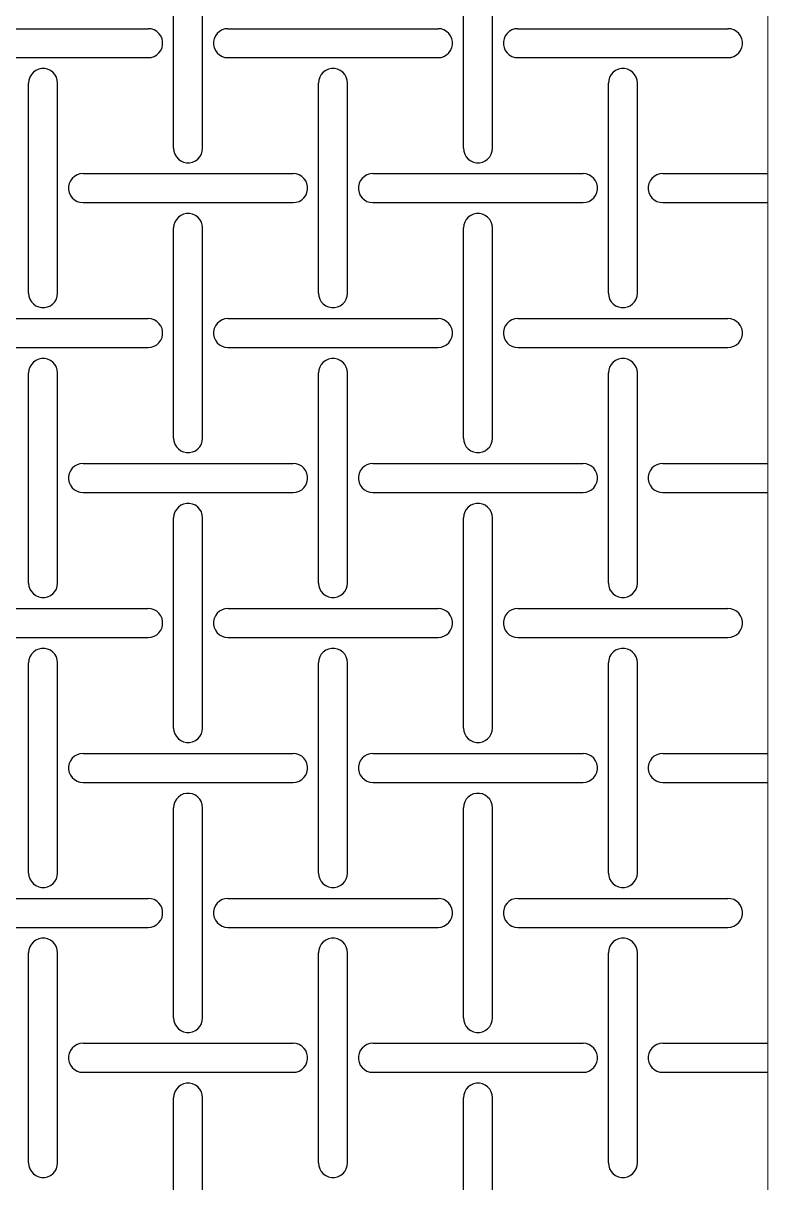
# Model space of a CAD drawing. Header units: metres. Extents: x 0 to 100, y -20 to 320.
# Drawn here: x 48.6 to 100, y 61.4 to 141.4 of the extents above; entities that cross this region are included whole.
import ezdxf

# ---------------------------------------------------------------- set-up
doc = ezdxf.new("R2010")
doc.units = ezdxf.units.M

msp = doc.modelspace()

# ---------------------------------------------------------------- linework, layer by layer
at = {"lineweight": 0}
msp.add_line((100, -20), (100, 320), dxfattribs=at)
for p, q in [((59, 132.75), (59, 147.25)), ((61, 132.75), (61, 147.25)), ((79, 132.75), (79, 147.25)), ((81, 132.75), (81, 147.25)), ((42.75, 141), (57.25, 141)), ((57.458, 140.978), (57.25, 141)), ((57.657, 140.914), (57.458, 140.978)), ((57.838, 140.809), (57.657, 140.914)), ((57.993, 140.669), (57.838, 140.809)), ((62.162, 140.809), (62.007, 140.669)), ((62.343, 140.914), (62.162, 140.809)), ((62.542, 140.978), (62.343, 140.914)), ((62.75, 141), (62.542, 140.978)), ((62.75, 141), (77.25, 141)), ((77.458, 140.978), (77.25, 141)), ((77.657, 140.914), (77.458, 140.978)), ((77.838, 140.809), (77.657, 140.914)), ((77.993, 140.669), (77.838, 140.809)), ((82.162, 140.809), (82.007, 140.669)), ((82.343, 140.914), (82.162, 140.809)), ((82.542, 140.978), (82.343, 140.914)), ((82.75, 141), (82.542, 140.978)), ((82.75, 141), (97.25, 141)), ((97.458, 140.978), (97.25, 141)), ((97.657, 140.914), (97.458, 140.978)), ((97.838, 140.809), (97.657, 140.914)), ((97.993, 140.669), (97.838, 140.809)), ((58.116, 140.5), (57.993, 140.669)), ((58.201, 140.309), (58.116, 140.5)), ((58.245, 140.105), (58.201, 140.309)), ((58.245, 139.895), (58.245, 140.105)), ((61.799, 140.309), (61.755, 140.105)), ((61.755, 140.105), (61.755, 139.895)), ((61.884, 140.5), (61.799, 140.309)), ((62.007, 140.669), (61.884, 140.5)), ((78.116, 140.5), (77.993, 140.669)), ((78.201, 140.309), (78.116, 140.5)), ((78.245, 140.105), (78.201, 140.309)), ((78.245, 139.895), (78.245, 140.105)), ((81.799, 140.309), (81.755, 140.105)), ((81.755, 140.105), (81.755, 139.895)), ((81.884, 140.5), (81.799, 140.309)), ((82.007, 140.669), (81.884, 140.5)), ((98.116, 140.5), (97.993, 140.669)), ((98.201, 140.309), (98.116, 140.5)), ((98.245, 140.105), (98.201, 140.309)), ((98.245, 139.895), (98.245, 140.105)), ((57.838, 139.191), (57.993, 139.331)), ((57.993, 139.331), (58.116, 139.5)), ((58.116, 139.5), (58.201, 139.691)), ((58.201, 139.691), (58.245, 139.895)), ((61.755, 139.895), (61.799, 139.691)), ((61.799, 139.691), (61.884, 139.5)), ((61.884, 139.5), (62.007, 139.331)), ((62.007, 139.331), (62.162, 139.191)), ((77.838, 139.191), (77.993, 139.331)), ((77.993, 139.331), (78.116, 139.5)), ((78.116, 139.5), (78.201, 139.691)), ((78.201, 139.691), (78.245, 139.895)), ((81.755, 139.895), (81.799, 139.691)), ((81.799, 139.691), (81.884, 139.5)), ((81.884, 139.5), (82.007, 139.331)), ((82.007, 139.331), (82.162, 139.191)), ((97.838, 139.191), (97.993, 139.331)), ((97.993, 139.331), (98.116, 139.5)), ((98.116, 139.5), (98.201, 139.691)), ((98.201, 139.691), (98.245, 139.895)), ((42.75, 139), (57.25, 139)), ((57.25, 139), (57.458, 139.022)), ((57.458, 139.022), (57.657, 139.086)), ((57.657, 139.086), (57.838, 139.191)), ((62.162, 139.191), (62.343, 139.086)), ((62.343, 139.086), (62.542, 139.022)), ((62.542, 139.022), (62.75, 139)), ((62.75, 139), (77.25, 139)), ((77.25, 139), (77.458, 139.022)), ((77.458, 139.022), (77.657, 139.086)), ((77.657, 139.086), (77.838, 139.191)), ((82.162, 139.191), (82.343, 139.086)), ((82.343, 139.086), (82.542, 139.022)), ((82.542, 139.022), (82.75, 139)), ((82.75, 139), (97.25, 139)), ((97.25, 139), (97.458, 139.022)), ((97.458, 139.022), (97.657, 139.086)), ((97.657, 139.086), (97.838, 139.191)), ((49.086, 137.657), (49.022, 137.458)), ((49.191, 137.838), (49.086, 137.657)), ((49.331, 137.993), (49.191, 137.838)), ((49.5, 138.116), (49.331, 137.993)), ((49.691, 138.201), (49.5, 138.116)), ((49.895, 138.245), (49.691, 138.201)), ((50.105, 138.245), (49.895, 138.245)), ((50.309, 138.201), (50.105, 138.245)), ((50.5, 138.116), (50.309, 138.201)), ((50.669, 137.993), (50.5, 138.116)), ((50.809, 137.838), (50.669, 137.993)), ((50.914, 137.657), (50.809, 137.838)), ((50.978, 137.458), (50.914, 137.657)), ((69.086, 137.657), (69.022, 137.458)), ((69.191, 137.838), (69.086, 137.657)), ((69.331, 137.993), (69.191, 137.838)), ((69.5, 138.116), (69.331, 137.993)), ((69.691, 138.201), (69.5, 138.116)), ((69.895, 138.245), (69.691, 138.201)), ((70.105, 138.245), (69.895, 138.245)), ((70.309, 138.201), (70.105, 138.245)), ((70.5, 138.116), (70.309, 138.201)), ((70.669, 137.993), (70.5, 138.116)), ((70.809, 137.838), (70.669, 137.993)), ((70.914, 137.657), (70.809, 137.838)), ((70.978, 137.458), (70.914, 137.657)), ((89.086, 137.657), (89.022, 137.458)), ((89.191, 137.838), (89.086, 137.657)), ((89.331, 137.993), (89.191, 137.838)), ((89.5, 138.116), (89.331, 137.993)), ((89.691, 138.201), (89.5, 138.116)), ((89.895, 138.245), (89.691, 138.201)), ((90.105, 138.245), (89.895, 138.245)), ((90.309, 138.201), (90.105, 138.245)), ((90.5, 138.116), (90.309, 138.201)), ((90.669, 137.993), (90.5, 138.116)), ((90.809, 137.838), (90.669, 137.993)), ((90.914, 137.657), (90.809, 137.838)), ((90.978, 137.458), (90.914, 137.657)), ((49.022, 137.458), (49, 137.25)), ((49, 122.75), (49, 137.25)), ((51, 137.25), (50.978, 137.458)), ((51, 122.75), (51, 137.25)), ((69.022, 137.458), (69, 137.25)), ((69, 122.75), (69, 137.25)), ((71, 137.25), (70.978, 137.458)), ((71, 122.75), (71, 137.25)), ((89.022, 137.458), (89, 137.25)), ((89, 122.75), (89, 137.25)), ((91, 137.25), (90.978, 137.458)), ((91, 122.75), (91, 137.25)), ((59, 132.75), (59.022, 132.542)), ((59.022, 132.542), (59.086, 132.343)), ((59.086, 132.343), (59.191, 132.162)), ((59.191, 132.162), (59.331, 132.007)), ((59.331, 132.007), (59.5, 131.884)), ((60.5, 131.884), (60.669, 132.007)), ((60.669, 132.007), (60.809, 132.162)), ((60.809, 132.162), (60.914, 132.343)), ((60.914, 132.343), (60.978, 132.542)), ((60.978, 132.542), (61, 132.75)), ((79, 132.75), (79.022, 132.542)), ((79.022, 132.542), (79.086, 132.343)), ((79.086, 132.343), (79.191, 132.162)), ((79.191, 132.162), (79.331, 132.007)), ((79.331, 132.007), (79.5, 131.884)), ((80.5, 131.884), (80.669, 132.007)), ((80.669, 132.007), (80.809, 132.162)), ((80.809, 132.162), (80.914, 132.343)), ((80.914, 132.343), (80.978, 132.542)), ((80.978, 132.542), (81, 132.75)), ((59.5, 131.884), (59.691, 131.799)), ((59.691, 131.799), (59.895, 131.755)), ((59.895, 131.755), (60.105, 131.755)), ((60.105, 131.755), (60.309, 131.799)), ((60.309, 131.799), (60.5, 131.884)), ((79.5, 131.884), (79.691, 131.799)), ((79.691, 131.799), (79.895, 131.755)), ((79.895, 131.755), (80.105, 131.755)), ((80.105, 131.755), (80.309, 131.799)), ((80.309, 131.799), (80.5, 131.884)), ((51.884, 130.5), (51.799, 130.309)), ((52.007, 130.669), (51.884, 130.5)), ((52.162, 130.809), (52.007, 130.669)), ((52.343, 130.914), (52.162, 130.809)), ((52.542, 130.978), (52.343, 130.914)), ((52.75, 131), (52.542, 130.978)), ((52.75, 131), (67.25, 131)), ((67.458, 130.978), (67.25, 131)), ((67.657, 130.914), (67.458, 130.978)), ((67.838, 130.809), (67.657, 130.914)), ((67.993, 130.669), (67.838, 130.809)), ((68.116, 130.5), (67.993, 130.669)), ((68.201, 130.309), (68.116, 130.5)), ((71.884, 130.5), (71.799, 130.309)), ((72.007, 130.669), (71.884, 130.5)), ((72.162, 130.809), (72.007, 130.669)), ((72.343, 130.914), (72.162, 130.809)), ((72.542, 130.978), (72.343, 130.914)), ((72.75, 131), (72.542, 130.978)), ((72.75, 131), (87.25, 131)), ((87.458, 130.978), (87.25, 131)), ((87.657, 130.914), (87.458, 130.978)), ((87.838, 130.809), (87.657, 130.914)), ((87.993, 130.669), (87.838, 130.809)), ((88.116, 130.5), (87.993, 130.669)), ((88.201, 130.309), (88.116, 130.5)), ((91.884, 130.5), (91.799, 130.309)), ((92.007, 130.669), (91.884, 130.5)), ((92.162, 130.809), (92.007, 130.669)), ((92.343, 130.914), (92.162, 130.809)), ((92.542, 130.978), (92.343, 130.914)), ((92.75, 131), (92.542, 130.978)), ((92.75, 131), (100, 131)), ((51.799, 130.309), (51.755, 130.105)), ((51.755, 130.105), (51.755, 129.895)), ((51.755, 129.895), (51.799, 129.691)), ((51.799, 129.691), (51.884, 129.5)), ((68.116, 129.5), (68.201, 129.691)), ((68.245, 130.105), (68.201, 130.309)), ((68.201, 129.691), (68.245, 129.895)), ((68.245, 129.895), (68.245, 130.105)), ((71.799, 130.309), (71.755, 130.105)), ((71.755, 130.105), (71.755, 129.895)), ((71.755, 129.895), (71.799, 129.691)), ((71.799, 129.691), (71.884, 129.5)), ((88.116, 129.5), (88.201, 129.691)), ((88.245, 130.105), (88.201, 130.309)), ((88.201, 129.691), (88.245, 129.895)), ((88.245, 129.895), (88.245, 130.105)), ((91.799, 130.309), (91.755, 130.105)), ((91.755, 130.105), (91.755, 129.895)), ((91.755, 129.895), (91.799, 129.691)), ((91.799, 129.691), (91.884, 129.5)), ((51.884, 129.5), (52.007, 129.331)), ((52.007, 129.331), (52.162, 129.191)), ((52.162, 129.191), (52.343, 129.086)), ((52.343, 129.086), (52.542, 129.022)), ((52.542, 129.022), (52.75, 129)), ((52.75, 129), (67.25, 129)), ((67.25, 129), (67.458, 129.022)), ((67.458, 129.022), (67.657, 129.086)), ((67.657, 129.086), (67.838, 129.191)), ((67.838, 129.191), (67.993, 129.331)), ((67.993, 129.331), (68.116, 129.5)), ((71.884, 129.5), (72.007, 129.331)), ((72.007, 129.331), (72.162, 129.191)), ((72.162, 129.191), (72.343, 129.086)), ((72.343, 129.086), (72.542, 129.022)), ((72.542, 129.022), (72.75, 129)), ((72.75, 129), (87.25, 129)), ((87.25, 129), (87.458, 129.022)), ((87.458, 129.022), (87.657, 129.086)), ((87.657, 129.086), (87.838, 129.191)), ((87.838, 129.191), (87.993, 129.331)), ((87.993, 129.331), (88.116, 129.5)), ((91.884, 129.5), (92.007, 129.331)), ((92.007, 129.331), (92.162, 129.191)), ((92.162, 129.191), (92.343, 129.086)), ((92.343, 129.086), (92.542, 129.022)), ((92.542, 129.022), (92.75, 129)), ((92.75, 129), (100, 129)), ((59.5, 128.116), (59.331, 127.993)), ((59.691, 128.201), (59.5, 128.116)), ((59.895, 128.245), (59.691, 128.201)), ((60.105, 128.245), (59.895, 128.245)), ((60.309, 128.201), (60.105, 128.245)), ((60.5, 128.116), (60.309, 128.201)), ((60.669, 127.993), (60.5, 128.116)), ((79.5, 128.116), (79.331, 127.993)), ((79.691, 128.201), (79.5, 128.116)), ((79.895, 128.245), (79.691, 128.201)), ((80.105, 128.245), (79.895, 128.245)), ((80.309, 128.201), (80.105, 128.245)), ((80.5, 128.116), (80.309, 128.201)), ((80.669, 127.993), (80.5, 128.116)), ((59.022, 127.458), (59, 127.25)), ((59, 112.75), (59, 127.25)), ((59.086, 127.657), (59.022, 127.458)), ((59.191, 127.838), (59.086, 127.657)), ((59.331, 127.993), (59.191, 127.838)), ((60.809, 127.838), (60.669, 127.993)), ((60.914, 127.657), (60.809, 127.838)), ((60.978, 127.458), (60.914, 127.657)), ((61, 127.25), (60.978, 127.458)), ((61, 112.75), (61, 127.25)), ((79.022, 127.458), (79, 127.25)), ((79, 112.75), (79, 127.25)), ((79.086, 127.657), (79.022, 127.458)), ((79.191, 127.838), (79.086, 127.657)), ((79.331, 127.993), (79.191, 127.838)), ((80.809, 127.838), (80.669, 127.993)), ((80.914, 127.657), (80.809, 127.838)), ((80.978, 127.458), (80.914, 127.657)), ((81, 127.25), (80.978, 127.458)), ((81, 112.75), (81, 127.25)), ((49, 122.75), (49.022, 122.542)), ((49.022, 122.542), (49.086, 122.343)), ((50.914, 122.343), (50.978, 122.542)), ((50.978, 122.542), (51, 122.75)), ((69, 122.75), (69.022, 122.542)), ((69.022, 122.542), (69.086, 122.343)), ((70.914, 122.343), (70.978, 122.542)), ((70.978, 122.542), (71, 122.75)), ((89, 122.75), (89.022, 122.542)), ((89.022, 122.542), (89.086, 122.343)), ((90.914, 122.343), (90.978, 122.542)), ((90.978, 122.542), (91, 122.75)), ((49.086, 122.343), (49.191, 122.162)), ((49.191, 122.162), (49.331, 122.007)), ((49.331, 122.007), (49.5, 121.884)), ((49.5, 121.884), (49.691, 121.799)), ((49.691, 121.799), (49.895, 121.755)), ((49.895, 121.755), (50.105, 121.755)), ((50.105, 121.755), (50.309, 121.799)), ((50.309, 121.799), (50.5, 121.884)), ((50.5, 121.884), (50.669, 122.007)), ((50.669, 122.007), (50.809, 122.162)), ((50.809, 122.162), (50.914, 122.343)), ((69.086, 122.343), (69.191, 122.162)), ((69.191, 122.162), (69.331, 122.007)), ((69.331, 122.007), (69.5, 121.884)), ((69.5, 121.884), (69.691, 121.799)), ((69.691, 121.799), (69.895, 121.755)), ((69.895, 121.755), (70.105, 121.755)), ((70.105, 121.755), (70.309, 121.799)), ((70.309, 121.799), (70.5, 121.884)), ((70.5, 121.884), (70.669, 122.007)), ((70.669, 122.007), (70.809, 122.162)), ((70.809, 122.162), (70.914, 122.343)), ((89.086, 122.343), (89.191, 122.162)), ((89.191, 122.162), (89.331, 122.007)), ((89.331, 122.007), (89.5, 121.884)), ((89.5, 121.884), (89.691, 121.799)), ((89.691, 121.799), (89.895, 121.755)), ((89.895, 121.755), (90.105, 121.755)), ((90.105, 121.755), (90.309, 121.799)), ((90.309, 121.799), (90.5, 121.884)), ((90.5, 121.884), (90.669, 122.007)), ((90.669, 122.007), (90.809, 122.162)), ((90.809, 122.162), (90.914, 122.343)), ((42.75, 121), (57.25, 121)), ((57.458, 120.978), (57.25, 121)), ((57.657, 120.914), (57.458, 120.978)), ((57.838, 120.809), (57.657, 120.914)), ((57.993, 120.669), (57.838, 120.809)), ((62.162, 120.809), (62.007, 120.669)), ((62.343, 120.914), (62.162, 120.809)), ((62.542, 120.978), (62.343, 120.914)), ((62.75, 121), (62.542, 120.978)), ((62.75, 121), (77.25, 121)), ((77.458, 120.978), (77.25, 121)), ((77.657, 120.914), (77.458, 120.978)), ((77.838, 120.809), (77.657, 120.914)), ((77.993, 120.669), (77.838, 120.809)), ((82.162, 120.809), (82.007, 120.669)), ((82.343, 120.914), (82.162, 120.809)), ((82.542, 120.978), (82.343, 120.914)), ((82.75, 121), (82.542, 120.978)), ((82.75, 121), (97.25, 121)), ((97.458, 120.978), (97.25, 121)), ((97.657, 120.914), (97.458, 120.978)), ((97.838, 120.809), (97.657, 120.914)), ((97.993, 120.669), (97.838, 120.809)), ((58.116, 120.5), (57.993, 120.669)), ((58.201, 120.309), (58.116, 120.5)), ((58.245, 120.105), (58.201, 120.309)), ((58.245, 119.895), (58.245, 120.105)), ((61.799, 120.309), (61.755, 120.105)), ((61.755, 120.105), (61.755, 119.895)), ((61.884, 120.5), (61.799, 120.309)), ((62.007, 120.669), (61.884, 120.5)), ((78.116, 120.5), (77.993, 120.669)), ((78.201, 120.309), (78.116, 120.5)), ((78.245, 120.105), (78.201, 120.309)), ((78.245, 119.895), (78.245, 120.105)), ((81.799, 120.309), (81.755, 120.105)), ((81.755, 120.105), (81.755, 119.895)), ((81.884, 120.5), (81.799, 120.309)), ((82.007, 120.669), (81.884, 120.5)), ((98.116, 120.5), (97.993, 120.669)), ((98.201, 120.309), (98.116, 120.5)), ((98.245, 120.105), (98.201, 120.309)), ((98.245, 119.895), (98.245, 120.105)), ((57.838, 119.191), (57.993, 119.331)), ((57.993, 119.331), (58.116, 119.5)), ((58.116, 119.5), (58.201, 119.691)), ((58.201, 119.691), (58.245, 119.895)), ((61.755, 119.895), (61.799, 119.691)), ((61.799, 119.691), (61.884, 119.5)), ((61.884, 119.5), (62.007, 119.331)), ((62.007, 119.331), (62.162, 119.191)), ((77.838, 119.191), (77.993, 119.331)), ((77.993, 119.331), (78.116, 119.5)), ((78.116, 119.5), (78.201, 119.691)), ((78.201, 119.691), (78.245, 119.895)), ((81.755, 119.895), (81.799, 119.691)), ((81.799, 119.691), (81.884, 119.5)), ((81.884, 119.5), (82.007, 119.331)), ((82.007, 119.331), (82.162, 119.191)), ((97.838, 119.191), (97.993, 119.331)), ((97.993, 119.331), (98.116, 119.5)), ((98.116, 119.5), (98.201, 119.691)), ((98.201, 119.691), (98.245, 119.895)), ((42.75, 119), (57.25, 119)), ((57.25, 119), (57.458, 119.022)), ((57.458, 119.022), (57.657, 119.086)), ((57.657, 119.086), (57.838, 119.191)), ((62.162, 119.191), (62.343, 119.086)), ((62.343, 119.086), (62.542, 119.022)), ((62.542, 119.022), (62.75, 119)), ((62.75, 119), (77.25, 119)), ((77.25, 119), (77.458, 119.022)), ((77.458, 119.022), (77.657, 119.086)), ((77.657, 119.086), (77.838, 119.191)), ((82.162, 119.191), (82.343, 119.086)), ((82.343, 119.086), (82.542, 119.022)), ((82.542, 119.022), (82.75, 119)), ((82.75, 119), (97.25, 119)), ((97.25, 119), (97.458, 119.022)), ((97.458, 119.022), (97.657, 119.086)), ((97.657, 119.086), (97.838, 119.191)), ((49.086, 117.657), (49.022, 117.458)), ((49.191, 117.838), (49.086, 117.657)), ((49.331, 117.993), (49.191, 117.838)), ((49.5, 118.116), (49.331, 117.993)), ((49.691, 118.201), (49.5, 118.116)), ((49.895, 118.245), (49.691, 118.201)), ((50.105, 118.245), (49.895, 118.245)), ((50.309, 118.201), (50.105, 118.245)), ((50.5, 118.116), (50.309, 118.201)), ((50.669, 117.993), (50.5, 118.116)), ((50.809, 117.838), (50.669, 117.993)), ((50.914, 117.657), (50.809, 117.838)), ((50.978, 117.458), (50.914, 117.657)), ((69.086, 117.657), (69.022, 117.458)), ((69.191, 117.838), (69.086, 117.657)), ((69.331, 117.993), (69.191, 117.838)), ((69.5, 118.116), (69.331, 117.993)), ((69.691, 118.201), (69.5, 118.116)), ((69.895, 118.245), (69.691, 118.201)), ((70.105, 118.245), (69.895, 118.245)), ((70.309, 118.201), (70.105, 118.245)), ((70.5, 118.116), (70.309, 118.201)), ((70.669, 117.993), (70.5, 118.116)), ((70.809, 117.838), (70.669, 117.993)), ((70.914, 117.657), (70.809, 117.838)), ((70.978, 117.458), (70.914, 117.657)), ((89.086, 117.657), (89.022, 117.458)), ((89.191, 117.838), (89.086, 117.657)), ((89.331, 117.993), (89.191, 117.838)), ((89.5, 118.116), (89.331, 117.993)), ((89.691, 118.201), (89.5, 118.116)), ((89.895, 118.245), (89.691, 118.201)), ((90.105, 118.245), (89.895, 118.245)), ((90.309, 118.201), (90.105, 118.245)), ((90.5, 118.116), (90.309, 118.201)), ((90.669, 117.993), (90.5, 118.116)), ((90.809, 117.838), (90.669, 117.993)), ((90.914, 117.657), (90.809, 117.838)), ((90.978, 117.458), (90.914, 117.657)), ((49.022, 117.458), (49, 117.25)), ((49, 102.75), (49, 117.25)), ((51, 117.25), (50.978, 117.458)), ((51, 102.75), (51, 117.25)), ((69.022, 117.458), (69, 117.25)), ((69, 102.75), (69, 117.25)), ((71, 117.25), (70.978, 117.458)), ((71, 102.75), (71, 117.25)), ((89.022, 117.458), (89, 117.25)), ((89, 102.75), (89, 117.25)), ((91, 117.25), (90.978, 117.458)), ((91, 102.75), (91, 117.25)), ((59, 112.75), (59.022, 112.542)), ((59.022, 112.542), (59.086, 112.343)), ((59.086, 112.343), (59.191, 112.162)), ((59.191, 112.162), (59.331, 112.007)), ((59.331, 112.007), (59.5, 111.884)), ((60.5, 111.884), (60.669, 112.007)), ((60.669, 112.007), (60.809, 112.162)), ((60.809, 112.162), (60.914, 112.343)), ((60.914, 112.343), (60.978, 112.542)), ((60.978, 112.542), (61, 112.75)), ((79, 112.75), (79.022, 112.542)), ((79.022, 112.542), (79.086, 112.343)), ((79.086, 112.343), (79.191, 112.162)), ((79.191, 112.162), (79.331, 112.007)), ((79.331, 112.007), (79.5, 111.884)), ((80.5, 111.884), (80.669, 112.007)), ((80.669, 112.007), (80.809, 112.162)), ((80.809, 112.162), (80.914, 112.343)), ((80.914, 112.343), (80.978, 112.542)), ((80.978, 112.542), (81, 112.75)), ((59.5, 111.884), (59.691, 111.799)), ((59.691, 111.799), (59.895, 111.755)), ((59.895, 111.755), (60.105, 111.755)), ((60.105, 111.755), (60.309, 111.799)), ((60.309, 111.799), (60.5, 111.884)), ((79.5, 111.884), (79.691, 111.799)), ((79.691, 111.799), (79.895, 111.755)), ((79.895, 111.755), (80.105, 111.755)), ((80.105, 111.755), (80.309, 111.799)), ((80.309, 111.799), (80.5, 111.884)), ((51.884, 110.5), (51.799, 110.309)), ((52.007, 110.669), (51.884, 110.5)), ((52.162, 110.809), (52.007, 110.669)), ((52.343, 110.914), (52.162, 110.809)), ((52.542, 110.978), (52.343, 110.914)), ((52.75, 111), (52.542, 110.978)), ((52.75, 111), (67.25, 111)), ((67.458, 110.978), (67.25, 111)), ((67.657, 110.914), (67.458, 110.978)), ((67.838, 110.809), (67.657, 110.914)), ((67.993, 110.669), (67.838, 110.809)), ((68.116, 110.5), (67.993, 110.669)), ((68.201, 110.309), (68.116, 110.5)), ((71.884, 110.5), (71.799, 110.309)), ((72.007, 110.669), (71.884, 110.5)), ((72.162, 110.809), (72.007, 110.669)), ((72.343, 110.914), (72.162, 110.809)), ((72.542, 110.978), (72.343, 110.914)), ((72.75, 111), (72.542, 110.978)), ((72.75, 111), (87.25, 111)), ((87.458, 110.978), (87.25, 111)), ((87.657, 110.914), (87.458, 110.978)), ((87.838, 110.809), (87.657, 110.914)), ((87.993, 110.669), (87.838, 110.809)), ((88.116, 110.5), (87.993, 110.669)), ((88.201, 110.309), (88.116, 110.5)), ((91.884, 110.5), (91.799, 110.309)), ((92.007, 110.669), (91.884, 110.5)), ((92.162, 110.809), (92.007, 110.669)), ((92.343, 110.914), (92.162, 110.809)), ((92.542, 110.978), (92.343, 110.914)), ((92.75, 111), (92.542, 110.978)), ((92.75, 111), (100, 111)), ((51.799, 110.309), (51.755, 110.105)), ((51.755, 110.105), (51.755, 109.895)), ((51.755, 109.895), (51.799, 109.691)), ((51.799, 109.691), (51.884, 109.5)), ((68.116, 109.5), (68.201, 109.691)), ((68.245, 110.105), (68.201, 110.309)), ((68.201, 109.691), (68.245, 109.895)), ((68.245, 109.895), (68.245, 110.105)), ((71.799, 110.309), (71.755, 110.105)), ((71.755, 110.105), (71.755, 109.895)), ((71.755, 109.895), (71.799, 109.691)), ((71.799, 109.691), (71.884, 109.5)), ((88.116, 109.5), (88.201, 109.691)), ((88.245, 110.105), (88.201, 110.309)), ((88.201, 109.691), (88.245, 109.895)), ((88.245, 109.895), (88.245, 110.105)), ((91.799, 110.309), (91.755, 110.105)), ((91.755, 110.105), (91.755, 109.895)), ((91.755, 109.895), (91.799, 109.691)), ((91.799, 109.691), (91.884, 109.5)), ((51.884, 109.5), (52.007, 109.331)), ((52.007, 109.331), (52.162, 109.191)), ((52.162, 109.191), (52.343, 109.086)), ((52.343, 109.086), (52.542, 109.022)), ((52.542, 109.022), (52.75, 109)), ((52.75, 109), (67.25, 109)), ((67.25, 109), (67.458, 109.022)), ((67.458, 109.022), (67.657, 109.086)), ((67.657, 109.086), (67.838, 109.191)), ((67.838, 109.191), (67.993, 109.331)), ((67.993, 109.331), (68.116, 109.5)), ((71.884, 109.5), (72.007, 109.331)), ((72.007, 109.331), (72.162, 109.191)), ((72.162, 109.191), (72.343, 109.086)), ((72.343, 109.086), (72.542, 109.022)), ((72.542, 109.022), (72.75, 109)), ((72.75, 109), (87.25, 109)), ((87.25, 109), (87.458, 109.022)), ((87.458, 109.022), (87.657, 109.086)), ((87.657, 109.086), (87.838, 109.191)), ((87.838, 109.191), (87.993, 109.331)), ((87.993, 109.331), (88.116, 109.5)), ((91.884, 109.5), (92.007, 109.331)), ((92.007, 109.331), (92.162, 109.191)), ((92.162, 109.191), (92.343, 109.086)), ((92.343, 109.086), (92.542, 109.022)), ((92.542, 109.022), (92.75, 109)), ((92.75, 109), (100, 109)), ((59.5, 108.116), (59.331, 107.993)), ((59.691, 108.201), (59.5, 108.116)), ((59.895, 108.245), (59.691, 108.201)), ((60.105, 108.245), (59.895, 108.245)), ((60.309, 108.201), (60.105, 108.245)), ((60.5, 108.116), (60.309, 108.201)), ((60.669, 107.993), (60.5, 108.116)), ((79.5, 108.116), (79.331, 107.993)), ((79.691, 108.201), (79.5, 108.116)), ((79.895, 108.245), (79.691, 108.201)), ((80.105, 108.245), (79.895, 108.245)), ((80.309, 108.201), (80.105, 108.245)), ((80.5, 108.116), (80.309, 108.201)), ((80.669, 107.993), (80.5, 108.116)), ((59.022, 107.458), (59, 107.25)), ((59, 92.75), (59, 107.25)), ((59.086, 107.657), (59.022, 107.458)), ((59.191, 107.838), (59.086, 107.657)), ((59.331, 107.993), (59.191, 107.838)), ((60.809, 107.838), (60.669, 107.993)), ((60.914, 107.657), (60.809, 107.838)), ((60.978, 107.458), (60.914, 107.657)), ((61, 107.25), (60.978, 107.458)), ((61, 92.75), (61, 107.25)), ((79.022, 107.458), (79, 107.25)), ((79, 92.75), (79, 107.25)), ((79.086, 107.657), (79.022, 107.458)), ((79.191, 107.838), (79.086, 107.657)), ((79.331, 107.993), (79.191, 107.838)), ((80.809, 107.838), (80.669, 107.993)), ((80.914, 107.657), (80.809, 107.838)), ((80.978, 107.458), (80.914, 107.657)), ((81, 107.25), (80.978, 107.458)), ((81, 92.75), (81, 107.25)), ((49, 102.75), (49.022, 102.542)), ((49.022, 102.542), (49.086, 102.343)), ((50.914, 102.343), (50.978, 102.542)), ((50.978, 102.542), (51, 102.75)), ((69, 102.75), (69.022, 102.542)), ((69.022, 102.542), (69.086, 102.343)), ((70.914, 102.343), (70.978, 102.542)), ((70.978, 102.542), (71, 102.75)), ((89, 102.75), (89.022, 102.542)), ((89.022, 102.542), (89.086, 102.343)), ((90.914, 102.343), (90.978, 102.542)), ((90.978, 102.542), (91, 102.75)), ((49.086, 102.343), (49.191, 102.162)), ((49.191, 102.162), (49.331, 102.007)), ((49.331, 102.007), (49.5, 101.884)), ((49.5, 101.884), (49.691, 101.799)), ((49.691, 101.799), (49.895, 101.755)), ((49.895, 101.755), (50.105, 101.755)), ((50.105, 101.755), (50.309, 101.799)), ((50.309, 101.799), (50.5, 101.884)), ((50.5, 101.884), (50.669, 102.007)), ((50.669, 102.007), (50.809, 102.162)), ((50.809, 102.162), (50.914, 102.343)), ((69.086, 102.343), (69.191, 102.162)), ((69.191, 102.162), (69.331, 102.007)), ((69.331, 102.007), (69.5, 101.884)), ((69.5, 101.884), (69.691, 101.799)), ((69.691, 101.799), (69.895, 101.755)), ((69.895, 101.755), (70.105, 101.755)), ((70.105, 101.755), (70.309, 101.799)), ((70.309, 101.799), (70.5, 101.884)), ((70.5, 101.884), (70.669, 102.007)), ((70.669, 102.007), (70.809, 102.162)), ((70.809, 102.162), (70.914, 102.343)), ((89.086, 102.343), (89.191, 102.162)), ((89.191, 102.162), (89.331, 102.007)), ((89.331, 102.007), (89.5, 101.884)), ((89.5, 101.884), (89.691, 101.799)), ((89.691, 101.799), (89.895, 101.755)), ((89.895, 101.755), (90.105, 101.755)), ((90.105, 101.755), (90.309, 101.799)), ((90.309, 101.799), (90.5, 101.884)), ((90.5, 101.884), (90.669, 102.007)), ((90.669, 102.007), (90.809, 102.162)), ((90.809, 102.162), (90.914, 102.343)), ((42.75, 101), (57.25, 101)), ((57.458, 100.978), (57.25, 101)), ((57.657, 100.914), (57.458, 100.978)), ((57.838, 100.809), (57.657, 100.914)), ((57.993, 100.669), (57.838, 100.809)), ((62.162, 100.809), (62.007, 100.669)), ((62.343, 100.914), (62.162, 100.809)), ((62.542, 100.978), (62.343, 100.914)), ((62.75, 101), (62.542, 100.978)), ((62.75, 101), (77.25, 101)), ((77.458, 100.978), (77.25, 101)), ((77.657, 100.914), (77.458, 100.978)), ((77.838, 100.809), (77.657, 100.914)), ((77.993, 100.669), (77.838, 100.809)), ((82.162, 100.809), (82.007, 100.669)), ((82.343, 100.914), (82.162, 100.809)), ((82.542, 100.978), (82.343, 100.914)), ((82.75, 101), (82.542, 100.978)), ((82.75, 101), (97.25, 101)), ((97.458, 100.978), (97.25, 101)), ((97.657, 100.914), (97.458, 100.978)), ((97.838, 100.809), (97.657, 100.914)), ((97.993, 100.669), (97.838, 100.809)), ((58.116, 100.5), (57.993, 100.669)), ((58.201, 100.309), (58.116, 100.5)), ((58.245, 100.105), (58.201, 100.309)), ((58.245, 99.895), (58.245, 100.105)), ((61.799, 100.309), (61.755, 100.105)), ((61.755, 100.105), (61.755, 99.895)), ((61.884, 100.5), (61.799, 100.309)), ((62.007, 100.669), (61.884, 100.5)), ((78.116, 100.5), (77.993, 100.669)), ((78.201, 100.309), (78.116, 100.5)), ((78.245, 100.105), (78.201, 100.309)), ((78.245, 99.895), (78.245, 100.105)), ((81.799, 100.309), (81.755, 100.105)), ((81.755, 100.105), (81.755, 99.895)), ((81.884, 100.5), (81.799, 100.309)), ((82.007, 100.669), (81.884, 100.5)), ((98.116, 100.5), (97.993, 100.669)), ((98.201, 100.309), (98.116, 100.5)), ((98.245, 100.105), (98.201, 100.309)), ((98.245, 99.895), (98.245, 100.105)), ((57.838, 99.191), (57.993, 99.331)), ((57.993, 99.331), (58.116, 99.5)), ((58.116, 99.5), (58.201, 99.691)), ((58.201, 99.691), (58.245, 99.895)), ((61.755, 99.895), (61.799, 99.691)), ((61.799, 99.691), (61.884, 99.5)), ((61.884, 99.5), (62.007, 99.331)), ((62.007, 99.331), (62.162, 99.191)), ((77.838, 99.191), (77.993, 99.331)), ((77.993, 99.331), (78.116, 99.5)), ((78.116, 99.5), (78.201, 99.691)), ((78.201, 99.691), (78.245, 99.895)), ((81.755, 99.895), (81.799, 99.691)), ((81.799, 99.691), (81.884, 99.5)), ((81.884, 99.5), (82.007, 99.331)), ((82.007, 99.331), (82.162, 99.191)), ((97.838, 99.191), (97.993, 99.331)), ((97.993, 99.331), (98.116, 99.5)), ((98.116, 99.5), (98.201, 99.691)), ((98.201, 99.691), (98.245, 99.895)), ((42.75, 99), (57.25, 99)), ((57.25, 99), (57.458, 99.022)), ((57.458, 99.022), (57.657, 99.086)), ((57.657, 99.086), (57.838, 99.191)), ((62.162, 99.191), (62.343, 99.086)), ((62.343, 99.086), (62.542, 99.022)), ((62.542, 99.022), (62.75, 99)), ((62.75, 99), (77.25, 99)), ((77.25, 99), (77.458, 99.022)), ((77.458, 99.022), (77.657, 99.086)), ((77.657, 99.086), (77.838, 99.191)), ((82.162, 99.191), (82.343, 99.086)), ((82.343, 99.086), (82.542, 99.022)), ((82.542, 99.022), (82.75, 99)), ((82.75, 99), (97.25, 99)), ((97.25, 99), (97.458, 99.022)), ((97.458, 99.022), (97.657, 99.086)), ((97.657, 99.086), (97.838, 99.191)), ((49.086, 97.657), (49.022, 97.458)), ((49.191, 97.838), (49.086, 97.657)), ((49.331, 97.993), (49.191, 97.838)), ((49.5, 98.116), (49.331, 97.993)), ((49.691, 98.201), (49.5, 98.116)), ((49.895, 98.245), (49.691, 98.201)), ((50.105, 98.245), (49.895, 98.245)), ((50.309, 98.201), (50.105, 98.245)), ((50.5, 98.116), (50.309, 98.201)), ((50.669, 97.993), (50.5, 98.116)), ((50.809, 97.838), (50.669, 97.993)), ((50.914, 97.657), (50.809, 97.838)), ((50.978, 97.458), (50.914, 97.657)), ((69.086, 97.657), (69.022, 97.458)), ((69.191, 97.838), (69.086, 97.657)), ((69.331, 97.993), (69.191, 97.838)), ((69.5, 98.116), (69.331, 97.993)), ((69.691, 98.201), (69.5, 98.116)), ((69.895, 98.245), (69.691, 98.201)), ((70.105, 98.245), (69.895, 98.245)), ((70.309, 98.201), (70.105, 98.245)), ((70.5, 98.116), (70.309, 98.201)), ((70.669, 97.993), (70.5, 98.116)), ((70.809, 97.838), (70.669, 97.993)), ((70.914, 97.657), (70.809, 97.838)), ((70.978, 97.458), (70.914, 97.657)), ((89.086, 97.657), (89.022, 97.458)), ((89.191, 97.838), (89.086, 97.657)), ((89.331, 97.993), (89.191, 97.838)), ((89.5, 98.116), (89.331, 97.993)), ((89.691, 98.201), (89.5, 98.116)), ((89.895, 98.245), (89.691, 98.201)), ((90.105, 98.245), (89.895, 98.245)), ((90.309, 98.201), (90.105, 98.245)), ((90.5, 98.116), (90.309, 98.201)), ((90.669, 97.993), (90.5, 98.116)), ((90.809, 97.838), (90.669, 97.993)), ((90.914, 97.657), (90.809, 97.838)), ((90.978, 97.458), (90.914, 97.657)), ((49.022, 97.458), (49, 97.25)), ((49, 82.75), (49, 97.25)), ((51, 97.25), (50.978, 97.458)), ((51, 82.75), (51, 97.25)), ((69.022, 97.458), (69, 97.25)), ((69, 82.75), (69, 97.25)), ((71, 97.25), (70.978, 97.458)), ((71, 82.75), (71, 97.25)), ((89.022, 97.458), (89, 97.25)), ((89, 82.75), (89, 97.25)), ((91, 97.25), (90.978, 97.458)), ((91, 82.75), (91, 97.25)), ((59, 92.75), (59.022, 92.542)), ((59.022, 92.542), (59.086, 92.343)), ((59.086, 92.343), (59.191, 92.162)), ((59.191, 92.162), (59.331, 92.007)), ((59.331, 92.007), (59.5, 91.884)), ((60.5, 91.884), (60.669, 92.007)), ((60.669, 92.007), (60.809, 92.162)), ((60.809, 92.162), (60.914, 92.343)), ((60.914, 92.343), (60.978, 92.542)), ((60.978, 92.542), (61, 92.75)), ((79, 92.75), (79.022, 92.542)), ((79.022, 92.542), (79.086, 92.343)), ((79.086, 92.343), (79.191, 92.162)), ((79.191, 92.162), (79.331, 92.007)), ((79.331, 92.007), (79.5, 91.884)), ((80.5, 91.884), (80.669, 92.007)), ((80.669, 92.007), (80.809, 92.162)), ((80.809, 92.162), (80.914, 92.343)), ((80.914, 92.343), (80.978, 92.542)), ((80.978, 92.542), (81, 92.75)), ((59.5, 91.884), (59.691, 91.799)), ((59.691, 91.799), (59.895, 91.755)), ((59.895, 91.755), (60.105, 91.755)), ((60.105, 91.755), (60.309, 91.799)), ((60.309, 91.799), (60.5, 91.884)), ((79.5, 91.884), (79.691, 91.799)), ((79.691, 91.799), (79.895, 91.755)), ((79.895, 91.755), (80.105, 91.755)), ((80.105, 91.755), (80.309, 91.799)), ((80.309, 91.799), (80.5, 91.884)), ((51.884, 90.5), (51.799, 90.309)), ((52.007, 90.669), (51.884, 90.5)), ((52.162, 90.809), (52.007, 90.669)), ((52.343, 90.914), (52.162, 90.809)), ((52.542, 90.978), (52.343, 90.914)), ((52.75, 91), (52.542, 90.978)), ((52.75, 91), (67.25, 91)), ((67.458, 90.978), (67.25, 91)), ((67.657, 90.914), (67.458, 90.978)), ((67.838, 90.809), (67.657, 90.914)), ((67.993, 90.669), (67.838, 90.809)), ((68.116, 90.5), (67.993, 90.669)), ((68.201, 90.309), (68.116, 90.5)), ((71.884, 90.5), (71.799, 90.309)), ((72.007, 90.669), (71.884, 90.5)), ((72.162, 90.809), (72.007, 90.669)), ((72.343, 90.914), (72.162, 90.809)), ((72.542, 90.978), (72.343, 90.914)), ((72.75, 91), (72.542, 90.978)), ((72.75, 91), (87.25, 91)), ((87.458, 90.978), (87.25, 91)), ((87.657, 90.914), (87.458, 90.978)), ((87.838, 90.809), (87.657, 90.914)), ((87.993, 90.669), (87.838, 90.809)), ((88.116, 90.5), (87.993, 90.669)), ((88.201, 90.309), (88.116, 90.5)), ((91.884, 90.5), (91.799, 90.309)), ((92.007, 90.669), (91.884, 90.5)), ((92.162, 90.809), (92.007, 90.669)), ((92.343, 90.914), (92.162, 90.809)), ((92.542, 90.978), (92.343, 90.914)), ((92.75, 91), (92.542, 90.978)), ((92.75, 91), (100, 91)), ((51.799, 90.309), (51.755, 90.105)), ((51.755, 90.105), (51.755, 89.895)), ((51.755, 89.895), (51.799, 89.691)), ((51.799, 89.691), (51.884, 89.5)), ((68.116, 89.5), (68.201, 89.691)), ((68.245, 90.105), (68.201, 90.309)), ((68.201, 89.691), (68.245, 89.895)), ((68.245, 89.895), (68.245, 90.105)), ((71.799, 90.309), (71.755, 90.105)), ((71.755, 90.105), (71.755, 89.895)), ((71.755, 89.895), (71.799, 89.691)), ((71.799, 89.691), (71.884, 89.5)), ((88.116, 89.5), (88.201, 89.691)), ((88.245, 90.105), (88.201, 90.309)), ((88.201, 89.691), (88.245, 89.895)), ((88.245, 89.895), (88.245, 90.105)), ((91.799, 90.309), (91.755, 90.105)), ((91.755, 90.105), (91.755, 89.895)), ((91.755, 89.895), (91.799, 89.691)), ((91.799, 89.691), (91.884, 89.5)), ((51.884, 89.5), (52.007, 89.331)), ((52.007, 89.331), (52.162, 89.191)), ((52.162, 89.191), (52.343, 89.086)), ((52.343, 89.086), (52.542, 89.022)), ((52.542, 89.022), (52.75, 89)), ((52.75, 89), (67.25, 89)), ((67.25, 89), (67.458, 89.022)), ((67.458, 89.022), (67.657, 89.086)), ((67.657, 89.086), (67.838, 89.191)), ((67.838, 89.191), (67.993, 89.331)), ((67.993, 89.331), (68.116, 89.5)), ((71.884, 89.5), (72.007, 89.331)), ((72.007, 89.331), (72.162, 89.191)), ((72.162, 89.191), (72.343, 89.086)), ((72.343, 89.086), (72.542, 89.022)), ((72.542, 89.022), (72.75, 89)), ((72.75, 89), (87.25, 89)), ((87.25, 89), (87.458, 89.022)), ((87.458, 89.022), (87.657, 89.086)), ((87.657, 89.086), (87.838, 89.191)), ((87.838, 89.191), (87.993, 89.331)), ((87.993, 89.331), (88.116, 89.5)), ((91.884, 89.5), (92.007, 89.331)), ((92.007, 89.331), (92.162, 89.191)), ((92.162, 89.191), (92.343, 89.086)), ((92.343, 89.086), (92.542, 89.022)), ((92.542, 89.022), (92.75, 89)), ((92.75, 89), (100, 89)), ((59.5, 88.116), (59.331, 87.993)), ((59.691, 88.201), (59.5, 88.116)), ((59.895, 88.245), (59.691, 88.201)), ((60.105, 88.245), (59.895, 88.245)), ((60.309, 88.201), (60.105, 88.245)), ((60.5, 88.116), (60.309, 88.201)), ((60.669, 87.993), (60.5, 88.116)), ((79.5, 88.116), (79.331, 87.993)), ((79.691, 88.201), (79.5, 88.116)), ((79.895, 88.245), (79.691, 88.201)), ((80.105, 88.245), (79.895, 88.245)), ((80.309, 88.201), (80.105, 88.245)), ((80.5, 88.116), (80.309, 88.201)), ((80.669, 87.993), (80.5, 88.116)), ((59.022, 87.458), (59, 87.25)), ((59, 72.75), (59, 87.25)), ((59.086, 87.657), (59.022, 87.458)), ((59.191, 87.838), (59.086, 87.657)), ((59.331, 87.993), (59.191, 87.838)), ((60.809, 87.838), (60.669, 87.993)), ((60.914, 87.657), (60.809, 87.838)), ((60.978, 87.458), (60.914, 87.657)), ((61, 87.25), (60.978, 87.458)), ((61, 72.75), (61, 87.25)), ((79.022, 87.458), (79, 87.25)), ((79, 72.75), (79, 87.25)), ((79.086, 87.657), (79.022, 87.458)), ((79.191, 87.838), (79.086, 87.657)), ((79.331, 87.993), (79.191, 87.838)), ((80.809, 87.838), (80.669, 87.993)), ((80.914, 87.657), (80.809, 87.838)), ((80.978, 87.458), (80.914, 87.657)), ((81, 87.25), (80.978, 87.458)), ((81, 72.75), (81, 87.25)), ((49, 82.75), (49.022, 82.542)), ((49.022, 82.542), (49.086, 82.343)), ((50.914, 82.343), (50.978, 82.542)), ((50.978, 82.542), (51, 82.75)), ((69, 82.75), (69.022, 82.542)), ((69.022, 82.542), (69.086, 82.343)), ((70.914, 82.343), (70.978, 82.542)), ((70.978, 82.542), (71, 82.75)), ((89, 82.75), (89.022, 82.542)), ((89.022, 82.542), (89.086, 82.343)), ((90.914, 82.343), (90.978, 82.542)), ((90.978, 82.542), (91, 82.75)), ((49.086, 82.343), (49.191, 82.162)), ((49.191, 82.162), (49.331, 82.007)), ((49.331, 82.007), (49.5, 81.884)), ((49.5, 81.884), (49.691, 81.799)), ((49.691, 81.799), (49.895, 81.755)), ((49.895, 81.755), (50.105, 81.755)), ((50.105, 81.755), (50.309, 81.799)), ((50.309, 81.799), (50.5, 81.884)), ((50.5, 81.884), (50.669, 82.007)), ((50.669, 82.007), (50.809, 82.162)), ((50.809, 82.162), (50.914, 82.343)), ((69.086, 82.343), (69.191, 82.162)), ((69.191, 82.162), (69.331, 82.007)), ((69.331, 82.007), (69.5, 81.884)), ((69.5, 81.884), (69.691, 81.799)), ((69.691, 81.799), (69.895, 81.755)), ((69.895, 81.755), (70.105, 81.755)), ((70.105, 81.755), (70.309, 81.799)), ((70.309, 81.799), (70.5, 81.884)), ((70.5, 81.884), (70.669, 82.007)), ((70.669, 82.007), (70.809, 82.162)), ((70.809, 82.162), (70.914, 82.343)), ((89.086, 82.343), (89.191, 82.162)), ((89.191, 82.162), (89.331, 82.007)), ((89.331, 82.007), (89.5, 81.884)), ((89.5, 81.884), (89.691, 81.799)), ((89.691, 81.799), (89.895, 81.755)), ((89.895, 81.755), (90.105, 81.755)), ((90.105, 81.755), (90.309, 81.799)), ((90.309, 81.799), (90.5, 81.884)), ((90.5, 81.884), (90.669, 82.007)), ((90.669, 82.007), (90.809, 82.162)), ((90.809, 82.162), (90.914, 82.343)), ((42.75, 81), (57.25, 81)), ((57.458, 80.978), (57.25, 81)), ((57.657, 80.914), (57.458, 80.978)), ((57.838, 80.809), (57.657, 80.914)), ((57.993, 80.669), (57.838, 80.809)), ((62.162, 80.809), (62.007, 80.669)), ((62.343, 80.914), (62.162, 80.809)), ((62.542, 80.978), (62.343, 80.914)), ((62.75, 81), (62.542, 80.978)), ((62.75, 81), (77.25, 81)), ((77.458, 80.978), (77.25, 81)), ((77.657, 80.914), (77.458, 80.978)), ((77.838, 80.809), (77.657, 80.914)), ((77.993, 80.669), (77.838, 80.809)), ((82.162, 80.809), (82.007, 80.669)), ((82.343, 80.914), (82.162, 80.809)), ((82.542, 80.978), (82.343, 80.914)), ((82.75, 81), (82.542, 80.978)), ((82.75, 81), (97.25, 81)), ((97.458, 80.978), (97.25, 81)), ((97.657, 80.914), (97.458, 80.978)), ((97.838, 80.809), (97.657, 80.914)), ((97.993, 80.669), (97.838, 80.809)), ((58.116, 80.5), (57.993, 80.669)), ((58.201, 80.309), (58.116, 80.5)), ((58.245, 80.105), (58.201, 80.309)), ((58.245, 79.895), (58.245, 80.105)), ((61.799, 80.309), (61.755, 80.105)), ((61.755, 80.105), (61.755, 79.895)), ((61.884, 80.5), (61.799, 80.309)), ((62.007, 80.669), (61.884, 80.5)), ((78.116, 80.5), (77.993, 80.669)), ((78.201, 80.309), (78.116, 80.5)), ((78.245, 80.105), (78.201, 80.309)), ((78.245, 79.895), (78.245, 80.105)), ((81.799, 80.309), (81.755, 80.105)), ((81.755, 80.105), (81.755, 79.895)), ((81.884, 80.5), (81.799, 80.309)), ((82.007, 80.669), (81.884, 80.5)), ((98.116, 80.5), (97.993, 80.669)), ((98.201, 80.309), (98.116, 80.5)), ((98.245, 80.105), (98.201, 80.309)), ((98.245, 79.895), (98.245, 80.105)), ((57.838, 79.191), (57.993, 79.331)), ((57.993, 79.331), (58.116, 79.5)), ((58.116, 79.5), (58.201, 79.691)), ((58.201, 79.691), (58.245, 79.895)), ((61.755, 79.895), (61.799, 79.691)), ((61.799, 79.691), (61.884, 79.5)), ((61.884, 79.5), (62.007, 79.331)), ((62.007, 79.331), (62.162, 79.191)), ((77.838, 79.191), (77.993, 79.331)), ((77.993, 79.331), (78.116, 79.5)), ((78.116, 79.5), (78.201, 79.691)), ((78.201, 79.691), (78.245, 79.895)), ((81.755, 79.895), (81.799, 79.691)), ((81.799, 79.691), (81.884, 79.5)), ((81.884, 79.5), (82.007, 79.331)), ((82.007, 79.331), (82.162, 79.191)), ((97.838, 79.191), (97.993, 79.331)), ((97.993, 79.331), (98.116, 79.5)), ((98.116, 79.5), (98.201, 79.691)), ((98.201, 79.691), (98.245, 79.895)), ((42.75, 79), (57.25, 79)), ((57.25, 79), (57.458, 79.022)), ((57.458, 79.022), (57.657, 79.086)), ((57.657, 79.086), (57.838, 79.191)), ((62.162, 79.191), (62.343, 79.086)), ((62.343, 79.086), (62.542, 79.022)), ((62.542, 79.022), (62.75, 79)), ((62.75, 79), (77.25, 79)), ((77.25, 79), (77.458, 79.022)), ((77.458, 79.022), (77.657, 79.086)), ((77.657, 79.086), (77.838, 79.191)), ((82.162, 79.191), (82.343, 79.086)), ((82.343, 79.086), (82.542, 79.022)), ((82.542, 79.022), (82.75, 79)), ((82.75, 79), (97.25, 79)), ((97.25, 79), (97.458, 79.022)), ((97.458, 79.022), (97.657, 79.086)), ((97.657, 79.086), (97.838, 79.191)), ((49.086, 77.657), (49.022, 77.458)), ((49.191, 77.838), (49.086, 77.657)), ((49.331, 77.993), (49.191, 77.838)), ((49.5, 78.116), (49.331, 77.993)), ((49.691, 78.201), (49.5, 78.116)), ((49.895, 78.245), (49.691, 78.201)), ((50.105, 78.245), (49.895, 78.245)), ((50.309, 78.201), (50.105, 78.245)), ((50.5, 78.116), (50.309, 78.201)), ((50.669, 77.993), (50.5, 78.116)), ((50.809, 77.838), (50.669, 77.993)), ((50.914, 77.657), (50.809, 77.838)), ((50.978, 77.458), (50.914, 77.657)), ((69.086, 77.657), (69.022, 77.458)), ((69.191, 77.838), (69.086, 77.657)), ((69.331, 77.993), (69.191, 77.838)), ((69.5, 78.116), (69.331, 77.993)), ((69.691, 78.201), (69.5, 78.116)), ((69.895, 78.245), (69.691, 78.201)), ((70.105, 78.245), (69.895, 78.245)), ((70.309, 78.201), (70.105, 78.245)), ((70.5, 78.116), (70.309, 78.201)), ((70.669, 77.993), (70.5, 78.116)), ((70.809, 77.838), (70.669, 77.993)), ((70.914, 77.657), (70.809, 77.838)), ((70.978, 77.458), (70.914, 77.657)), ((89.086, 77.657), (89.022, 77.458)), ((89.191, 77.838), (89.086, 77.657)), ((89.331, 77.993), (89.191, 77.838)), ((89.5, 78.116), (89.331, 77.993)), ((89.691, 78.201), (89.5, 78.116)), ((89.895, 78.245), (89.691, 78.201)), ((90.105, 78.245), (89.895, 78.245)), ((90.309, 78.201), (90.105, 78.245)), ((90.5, 78.116), (90.309, 78.201)), ((90.669, 77.993), (90.5, 78.116)), ((90.809, 77.838), (90.669, 77.993)), ((90.914, 77.657), (90.809, 77.838)), ((90.978, 77.458), (90.914, 77.657)), ((49.022, 77.458), (49, 77.25)), ((49, 62.75), (49, 77.25)), ((51, 77.25), (50.978, 77.458)), ((51, 62.75), (51, 77.25)), ((69.022, 77.458), (69, 77.25)), ((69, 62.75), (69, 77.25)), ((71, 77.25), (70.978, 77.458)), ((71, 62.75), (71, 77.25)), ((89.022, 77.458), (89, 77.25)), ((89, 62.75), (89, 77.25)), ((91, 77.25), (90.978, 77.458)), ((91, 62.75), (91, 77.25)), ((59, 72.75), (59.022, 72.542)), ((59.022, 72.542), (59.086, 72.343)), ((59.086, 72.343), (59.191, 72.162)), ((59.191, 72.162), (59.331, 72.007)), ((59.331, 72.007), (59.5, 71.884)), ((60.5, 71.884), (60.669, 72.007)), ((60.669, 72.007), (60.809, 72.162)), ((60.809, 72.162), (60.914, 72.343)), ((60.914, 72.343), (60.978, 72.542)), ((60.978, 72.542), (61, 72.75)), ((79, 72.75), (79.022, 72.542)), ((79.022, 72.542), (79.086, 72.343)), ((79.086, 72.343), (79.191, 72.162)), ((79.191, 72.162), (79.331, 72.007)), ((79.331, 72.007), (79.5, 71.884)), ((80.5, 71.884), (80.669, 72.007)), ((80.669, 72.007), (80.809, 72.162)), ((80.809, 72.162), (80.914, 72.343)), ((80.914, 72.343), (80.978, 72.542)), ((80.978, 72.542), (81, 72.75)), ((59.5, 71.884), (59.691, 71.799)), ((59.691, 71.799), (59.895, 71.755)), ((59.895, 71.755), (60.105, 71.755)), ((60.105, 71.755), (60.309, 71.799)), ((60.309, 71.799), (60.5, 71.884)), ((79.5, 71.884), (79.691, 71.799)), ((79.691, 71.799), (79.895, 71.755)), ((79.895, 71.755), (80.105, 71.755)), ((80.105, 71.755), (80.309, 71.799)), ((80.309, 71.799), (80.5, 71.884)), ((51.884, 70.5), (51.799, 70.309)), ((52.007, 70.669), (51.884, 70.5)), ((52.162, 70.809), (52.007, 70.669)), ((52.343, 70.914), (52.162, 70.809)), ((52.542, 70.978), (52.343, 70.914)), ((52.75, 71), (52.542, 70.978)), ((52.75, 71), (67.25, 71)), ((67.458, 70.978), (67.25, 71)), ((67.657, 70.914), (67.458, 70.978)), ((67.838, 70.809), (67.657, 70.914)), ((67.993, 70.669), (67.838, 70.809)), ((68.116, 70.5), (67.993, 70.669)), ((68.201, 70.309), (68.116, 70.5)), ((71.884, 70.5), (71.799, 70.309)), ((72.007, 70.669), (71.884, 70.5)), ((72.162, 70.809), (72.007, 70.669)), ((72.343, 70.914), (72.162, 70.809)), ((72.542, 70.978), (72.343, 70.914)), ((72.75, 71), (72.542, 70.978)), ((72.75, 71), (87.25, 71)), ((87.458, 70.978), (87.25, 71)), ((87.657, 70.914), (87.458, 70.978)), ((87.838, 70.809), (87.657, 70.914)), ((87.993, 70.669), (87.838, 70.809)), ((88.116, 70.5), (87.993, 70.669)), ((88.201, 70.309), (88.116, 70.5)), ((91.884, 70.5), (91.799, 70.309)), ((92.007, 70.669), (91.884, 70.5)), ((92.162, 70.809), (92.007, 70.669)), ((92.343, 70.914), (92.162, 70.809)), ((92.542, 70.978), (92.343, 70.914)), ((92.75, 71), (92.542, 70.978)), ((92.75, 71), (100, 71)), ((51.799, 70.309), (51.755, 70.105)), ((51.755, 70.105), (51.755, 69.895)), ((51.755, 69.895), (51.799, 69.691)), ((51.799, 69.691), (51.884, 69.5)), ((68.116, 69.5), (68.201, 69.691)), ((68.245, 70.105), (68.201, 70.309)), ((68.201, 69.691), (68.245, 69.895)), ((68.245, 69.895), (68.245, 70.105)), ((71.799, 70.309), (71.755, 70.105)), ((71.755, 70.105), (71.755, 69.895)), ((71.755, 69.895), (71.799, 69.691)), ((71.799, 69.691), (71.884, 69.5)), ((88.116, 69.5), (88.201, 69.691)), ((88.245, 70.105), (88.201, 70.309)), ((88.201, 69.691), (88.245, 69.895)), ((88.245, 69.895), (88.245, 70.105)), ((91.799, 70.309), (91.755, 70.105)), ((91.755, 70.105), (91.755, 69.895)), ((91.755, 69.895), (91.799, 69.691)), ((91.799, 69.691), (91.884, 69.5)), ((51.884, 69.5), (52.007, 69.331)), ((52.007, 69.331), (52.162, 69.191)), ((52.162, 69.191), (52.343, 69.086)), ((52.343, 69.086), (52.542, 69.022)), ((52.542, 69.022), (52.75, 69)), ((52.75, 69), (67.25, 69)), ((67.25, 69), (67.458, 69.022)), ((67.458, 69.022), (67.657, 69.086)), ((67.657, 69.086), (67.838, 69.191)), ((67.838, 69.191), (67.993, 69.331)), ((67.993, 69.331), (68.116, 69.5)), ((71.884, 69.5), (72.007, 69.331)), ((72.007, 69.331), (72.162, 69.191)), ((72.162, 69.191), (72.343, 69.086)), ((72.343, 69.086), (72.542, 69.022)), ((72.542, 69.022), (72.75, 69)), ((72.75, 69), (87.25, 69)), ((87.25, 69), (87.458, 69.022)), ((87.458, 69.022), (87.657, 69.086)), ((87.657, 69.086), (87.838, 69.191)), ((87.838, 69.191), (87.993, 69.331)), ((87.993, 69.331), (88.116, 69.5)), ((91.884, 69.5), (92.007, 69.331)), ((92.007, 69.331), (92.162, 69.191)), ((92.162, 69.191), (92.343, 69.086)), ((92.343, 69.086), (92.542, 69.022)), ((92.542, 69.022), (92.75, 69)), ((92.75, 69), (100, 69)), ((59.5, 68.116), (59.331, 67.993)), ((59.691, 68.201), (59.5, 68.116)), ((59.895, 68.245), (59.691, 68.201)), ((60.105, 68.245), (59.895, 68.245)), ((60.309, 68.201), (60.105, 68.245)), ((60.5, 68.116), (60.309, 68.201)), ((60.669, 67.993), (60.5, 68.116)), ((79.5, 68.116), (79.331, 67.993)), ((79.691, 68.201), (79.5, 68.116)), ((79.895, 68.245), (79.691, 68.201)), ((80.105, 68.245), (79.895, 68.245)), ((80.309, 68.201), (80.105, 68.245)), ((80.5, 68.116), (80.309, 68.201)), ((80.669, 67.993), (80.5, 68.116)), ((59.022, 67.458), (59, 67.25)), ((59, 52.75), (59, 67.25)), ((59.086, 67.657), (59.022, 67.458)), ((59.191, 67.838), (59.086, 67.657)), ((59.331, 67.993), (59.191, 67.838)), ((60.809, 67.838), (60.669, 67.993)), ((60.914, 67.657), (60.809, 67.838)), ((60.978, 67.458), (60.914, 67.657)), ((61, 67.25), (60.978, 67.458)), ((61, 52.75), (61, 67.25)), ((79.022, 67.458), (79, 67.25)), ((79, 52.75), (79, 67.25)), ((79.086, 67.657), (79.022, 67.458)), ((79.191, 67.838), (79.086, 67.657)), ((79.331, 67.993), (79.191, 67.838)), ((80.809, 67.838), (80.669, 67.993)), ((80.914, 67.657), (80.809, 67.838)), ((80.978, 67.458), (80.914, 67.657)), ((81, 67.25), (80.978, 67.458)), ((81, 52.75), (81, 67.25)), ((49, 62.75), (49.022, 62.542)), ((49.022, 62.542), (49.086, 62.343)), ((50.914, 62.343), (50.978, 62.542)), ((50.978, 62.542), (51, 62.75)), ((69, 62.75), (69.022, 62.542)), ((69.022, 62.542), (69.086, 62.343)), ((70.914, 62.343), (70.978, 62.542)), ((70.978, 62.542), (71, 62.75)), ((89, 62.75), (89.022, 62.542)), ((89.022, 62.542), (89.086, 62.343)), ((90.914, 62.343), (90.978, 62.542)), ((90.978, 62.542), (91, 62.75)), ((49.086, 62.343), (49.191, 62.162)), ((49.191, 62.162), (49.331, 62.007)), ((49.331, 62.007), (49.5, 61.884)), ((49.5, 61.884), (49.691, 61.799)), ((49.691, 61.799), (49.895, 61.755)), ((49.895, 61.755), (50.105, 61.755)), ((50.105, 61.755), (50.309, 61.799)), ((50.309, 61.799), (50.5, 61.884)), ((50.5, 61.884), (50.669, 62.007)), ((50.669, 62.007), (50.809, 62.162)), ((50.809, 62.162), (50.914, 62.343)), ((69.086, 62.343), (69.191, 62.162)), ((69.191, 62.162), (69.331, 62.007)), ((69.331, 62.007), (69.5, 61.884)), ((69.5, 61.884), (69.691, 61.799)), ((69.691, 61.799), (69.895, 61.755)), ((69.895, 61.755), (70.105, 61.755)), ((70.105, 61.755), (70.309, 61.799)), ((70.309, 61.799), (70.5, 61.884)), ((70.5, 61.884), (70.669, 62.007)), ((70.669, 62.007), (70.809, 62.162)), ((70.809, 62.162), (70.914, 62.343)), ((89.086, 62.343), (89.191, 62.162)), ((89.191, 62.162), (89.331, 62.007)), ((89.331, 62.007), (89.5, 61.884)), ((89.5, 61.884), (89.691, 61.799)), ((89.691, 61.799), (89.895, 61.755)), ((89.895, 61.755), (90.105, 61.755)), ((90.105, 61.755), (90.309, 61.799)), ((90.309, 61.799), (90.5, 61.884)), ((90.5, 61.884), (90.669, 62.007)), ((90.669, 62.007), (90.809, 62.162)), ((90.809, 62.162), (90.914, 62.343))]:
    msp.add_line(p, q)

doc.saveas('drawing.dxf')
